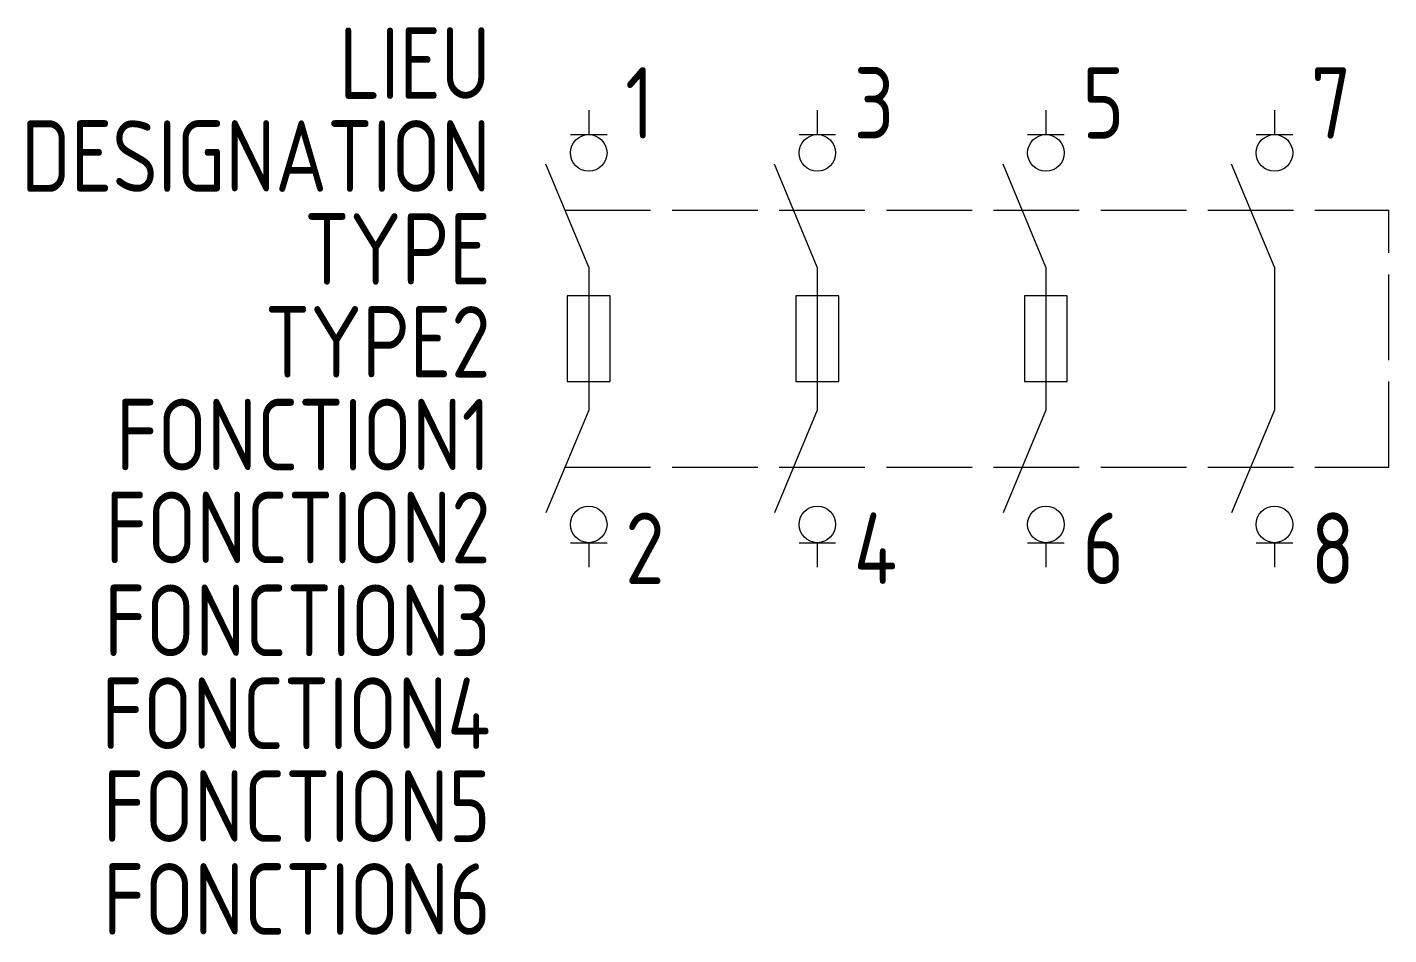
# Model space of a CAD drawing. Extents: x -19.7 to 28, y -28.9 to 2.9.
import ezdxf
from ezdxf.enums import TextEntityAlignment as Align

# ---------------------------------------------------------------- set-up
doc = ezdxf.new("R2010")
doc.units = 0
doc.linetypes.add('ACAD_ISO02W100', pattern=[15, 12, -3])
for name, color, linetype in [('SYMB_FIL', 3, 'Continuous'), ('SYMB_LIAISON', 1, 'ACAD_ISO02W100'), ('SYMB_TXT_CONTACT', 2, 'Continuous'), ('SYMB_TXT_NOM', 3, 'Continuous')]:
    doc.layers.add(name, color=color, linetype=linetype)
doc.styles.add('NET2_5', font='isocp.shx', dxfattribs={"width": 0.9, "height": 2.5})

msp = doc.modelspace()

# ---------------------------------------------------------------- linework, layer by layer
at = {"layer": 'SYMB_FIL'}
for p, q in [((0, 0), (0, -0.86)), ((8, 0), (8, -0.86)), ((16, 0), (16, -0.86)), ((24, 0), (24, -0.86)), ((-0.64, -0.86), (0.64, -0.86)), ((7.36, -0.86), (8.64, -0.86)), ((15.36, -0.86), (16.64, -0.86)), ((23.36, -0.86), (24.64, -0.86)), ((0, -5.5), (-1.5, -1.9)), ((8, -5.5), (6.5, -1.9)), ((16, -5.5), (14.5, -1.9)), ((24, -5.5), (22.5, -1.9)), ((0, -5.5), (0, -10.5)), ((8, -5.5), (8, -10.5)), ((16, -5.5), (16, -10.5)), ((24, -5.5), (24, -10.5)), ((0, -10.5), (-1.5, -14.1)), ((8, -10.5), (6.5, -14.1)), ((16, -10.5), (14.5, -14.1)), ((24, -10.5), (22.5, -14.1)), ((-0.64, -15.14), (0.64, -15.14)), ((0, -15.14), (0, -16)), ((7.36, -15.14), (8.64, -15.14)), ((8, -15.14), (8, -16)), ((15.36, -15.14), (16.64, -15.14)), ((16, -15.14), (16, -16)), ((23.36, -15.14), (24.64, -15.14)), ((24, -15.14), (24, -16))]:
    msp.add_line(p, q, dxfattribs=at)
for points in [[(-0.75, -9.5), (0.75, -9.5), (0.75, -6.5), (-0.75, -6.5)], [(7.25, -9.5), (8.75, -9.5), (8.75, -6.5), (7.25, -6.5)], [(15.25, -9.5), (16.75, -9.5), (16.75, -6.5), (15.25, -6.5)]]:
    msp.add_lwpolyline(points, close=True, dxfattribs=at)
for centre in [(0, -1.5), (8, -1.5), (16, -1.5), (24, -1.5), (0, -14.5), (8, -14.5), (16, -14.5), (24, -14.5)]:
    msp.add_circle(centre, 0.64, dxfattribs=at)
at = {"layer": 'SYMB_LIAISON', "ltscale": 0.25}
for p, q in [((-0.833, -3.5), (28, -3.5)), ((28, -12.5), (28, -3.5)), ((-0.833, -12.5), (28, -12.5))]:
    msp.add_line(p, q, dxfattribs=at)

# ---------------------------------------------------------------- texts
at = {"layer": 'SYMB_TXT_CONTACT', "style": 'NET2_5', "width": 0.9, "flags": 8}
for tag, p, s in [('1', (1.275, -1), '1'), ('3', (9.275, -1), '3'), ('5', (17.275, -1), '5'), ('7', (25.275, -1), '7'), ('2', (1.275, -16.587), '2'), ('4', (9.275, -16.587), '4'), ('6', (17.275, -16.587), '6'), ('8', (25.275, -16.587), '8')]:
    msp.add_attdef(tag, p, s, height=2.5, dxfattribs=at)
at = {"layer": 'SYMB_TXT_NOM', "style": 'NET2_5', "width": 0.9, "flags": 8}
for tag, text, p in [('LIEU', '', (-3.435, 0.389)), ('DESIGNATION', 'F?', (-3.435, -2.861)), ('TYPE', '?A', (-3.435, -6.111)), ('TYPE2', '', (-3.435, -9.361)), ('FONCTION1', '', (-3.435, -12.611)), ('FONCTION2', '', (-3.435, -15.861)), ('FONCTION3', '', (-3.435, -19.111)), ('FONCTION4', '', (-3.435, -22.361)), ('FONCTION5', '', (-3.435, -25.611)), ('FONCTION6', '', (-3.435, -28.861))]:
    msp.add_attdef(tag, text=text, height=2.5, dxfattribs=at).set_placement(p, align=Align.RIGHT)

doc.saveas('drawing.dxf')
